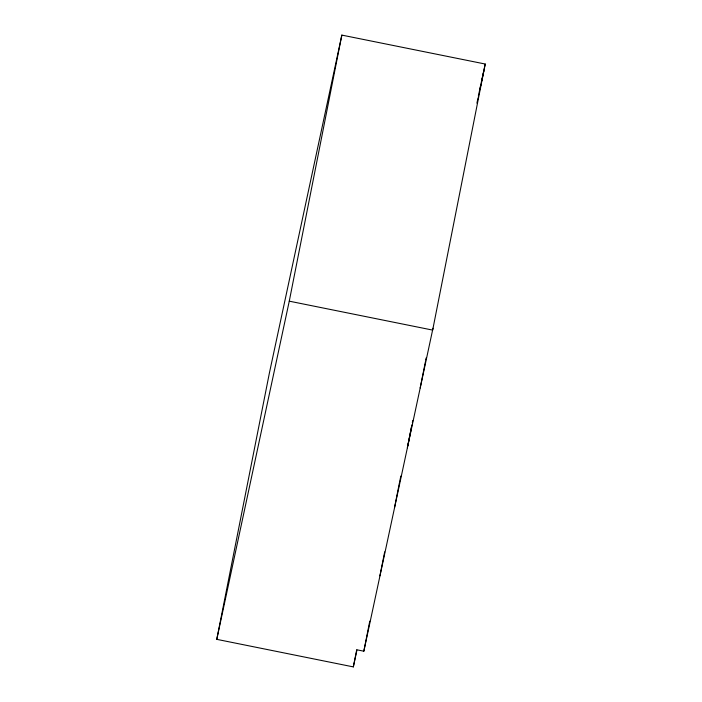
<?xml version="1.0" encoding="UTF-8"?>
<svg xmlns="http://www.w3.org/2000/svg" width="702" height="702" viewBox="0 0 702 702"><rect width="100%" height="100%" fill="white"/><g stroke="black" fill="none" stroke-linecap="round" stroke-linejoin="round"><path stroke-width="1.05" d="M216.769 639.346L269.34 373.28L341.839 35.1L485.231 64.031L432.66 330.098L289.268 301.167L216.769 639.346L353.334 666.9L357.002 649.824L363.829 651.202L432.994 328.229M289.268 301.167L341.839 35.1M353.334 666.9L356.73 649.736M363.829 651.202L369.761 621.156M379.896 575.886L384.678 551.886M394.542 507.564L399.412 482.915M399.754 481.423L400.807 476.07M407.362 447.788L411.381 427.421M407.906 445.226L411.934 424.859M412.355 422.718L412.776 420.577M420.173 388.004L425.386 361.872M425.684 360.144L426.105 358.002M478.343 96.148L480.87 84.372M481.326 82.231L485.231 64.031M476.912 103.159L478.062 97.806M479.896 89.242L483.801 71.034"/></g></svg>
